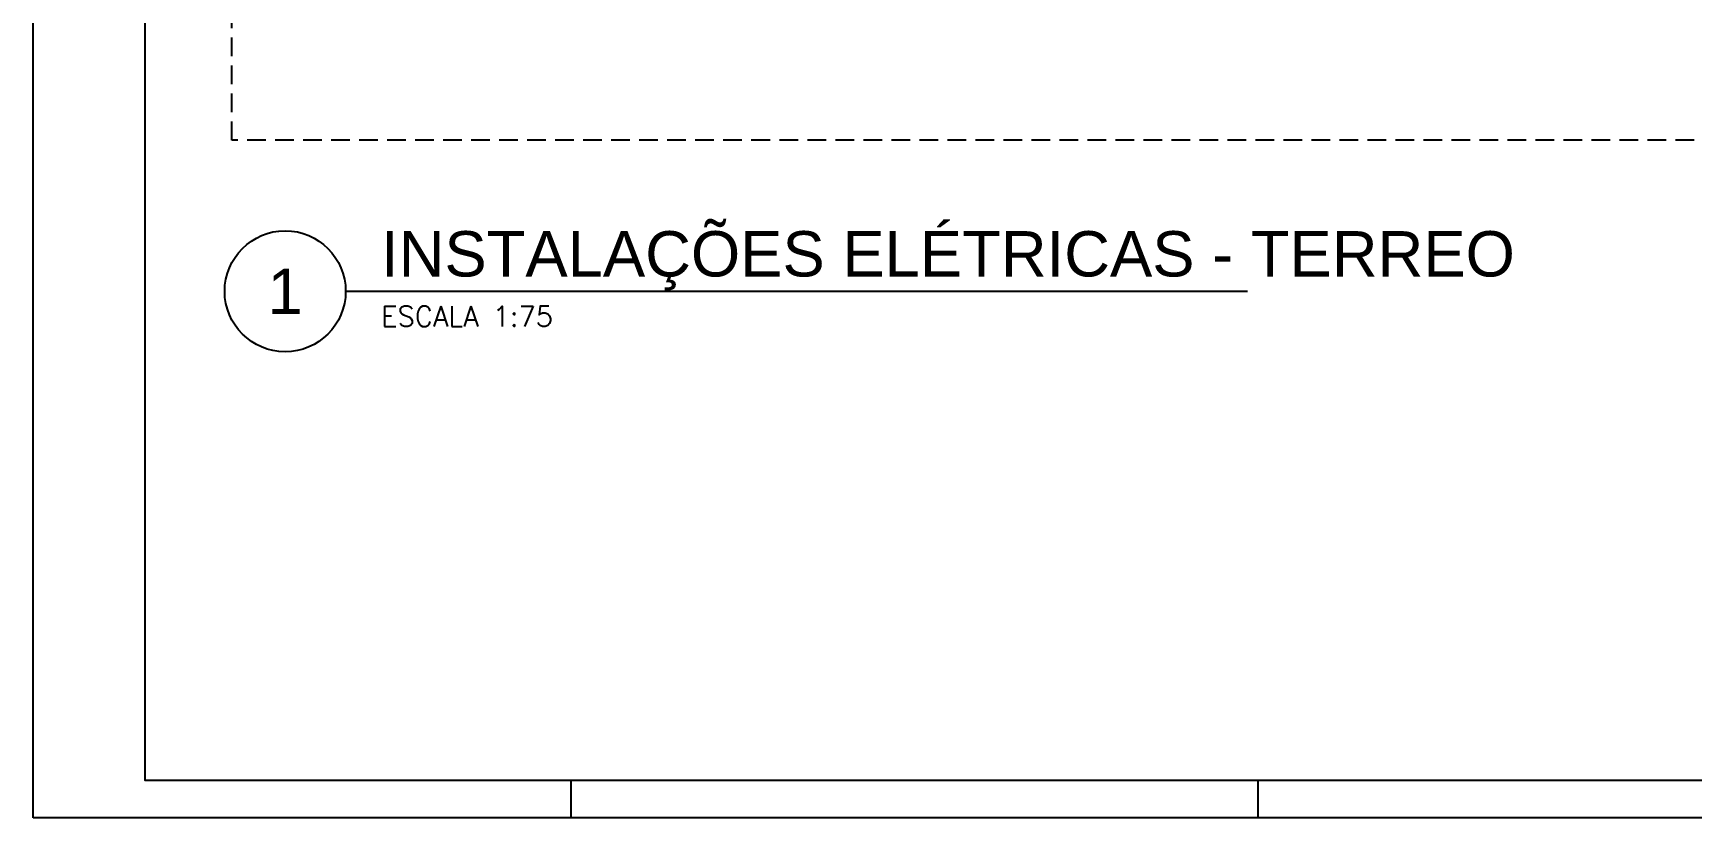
# Model space of a CAD drawing. Header units: millimetres. Extents: x 1111 to 2600, y -509 to -91.
# Drawn here: x 1519.62 to 1552.93, y -509.25 to -493.5 of the extents above; entities that cross this region are included whole.
import ezdxf
from ezdxf.enums import TextEntityAlignment as Align

# ---------------------------------------------------------------- set-up
doc = ezdxf.new("R2010")
doc.units = ezdxf.units.MM
doc.linetypes.add('HIDDEN', pattern=[0.375, 0.25, -0.125])
for name, color, linetype in [('08', 8, 'Continuous'), ('ARQ-SÍMBOLOS', 2, 'Continuous'), ('ARQ-TEXTO2', 2, 'Continuous'), ('ARQ-TEXTO4', 4, 'Continuous'), ('CERCAD-1', 1, 'Continuous'), ('CERCAD-2', 7, 'Continuous')]:
    doc.layers.add(name, color=color, linetype=linetype)
doc.styles.add('ARIAL', font='arial.ttf', dxfattribs={"height": 2})
doc.styles.add('ROMANS', font='romans')

# ---------------------------------------------------------------- blocks, each defined once
blk = doc.blocks.new('*U214')
at = {"layer": 'ARQ-SÍMBOLOS'}
blk.add_line((0.6, 0), (9.546, 0), dxfattribs=at)
blk.add_circle((0, 0), 0.6, dxfattribs=at)
at = {"layer": 'ARQ-TEXTO2', "style": 'ROMANS'}
blk.add_attdef('ESCALA1', text='', height=0.2, dxfattribs=at).set_placement((0.951, -0.149), align=Align.TOP_LEFT)
at = {"layer": 'ARQ-TEXTO4', "style": 'ARIAL'}
blk.add_attdef('TITULODODESENHO', (0.951, 0.146), '', height=0.45, dxfattribs=at)
blk.add_attdef('0', text='', height=0.45, dxfattribs=at).set_placement((0, 0), align=Align.MIDDLE)

msp = doc.modelspace()

# ---------------------------------------------------------------- linework, layer by layer
at = {"layer": '08', "linetype": 'HIDDEN', "ltscale": 1.5}
msp.add_lwpolyline([(1558.605, -493.157), (1558.605, -495.642), (1523.605, -495.642), (1523.605, -467.642), (1558.605, -467.642), (1558.605, -470.127)], dxfattribs=at)
at = {"layer": 'CERCAD-1'}
msp.add_lwpolyline([(1584.867, -508.504), (1521.867, -508.504), (1521.867, -465.604), (1584.867, -465.604)], close=True, dxfattribs=at)
at = {"layer": 'CERCAD-2'}
for p, q in [((1519.617, -509.254), (1519.617, -487.054)), ((1530.417, -508.504), (1530.417, -509.254)), ((1544.217, -508.504), (1544.217, -509.254)), ((1585.617, -509.254), (1519.617, -509.254))]:
    msp.add_line(p, q, dxfattribs=at)

# ---------------------------------------------------------------- block references
at = {"layer": '08', "xscale": 2.024999999999999, "yscale": 2.024999999999999, "zscale": 2.024999999999999}
msp.add_blockref('*U214', (1524.679, -498.678), dxfattribs=at).add_auto_attribs({'ESCALA1': 'ESCALA 1:75', '0': '1', 'TITULODODESENHO': 'INSTALAÇÕES ELÉTRICAS - TERREO'})

doc.saveas('drawing.dxf')
